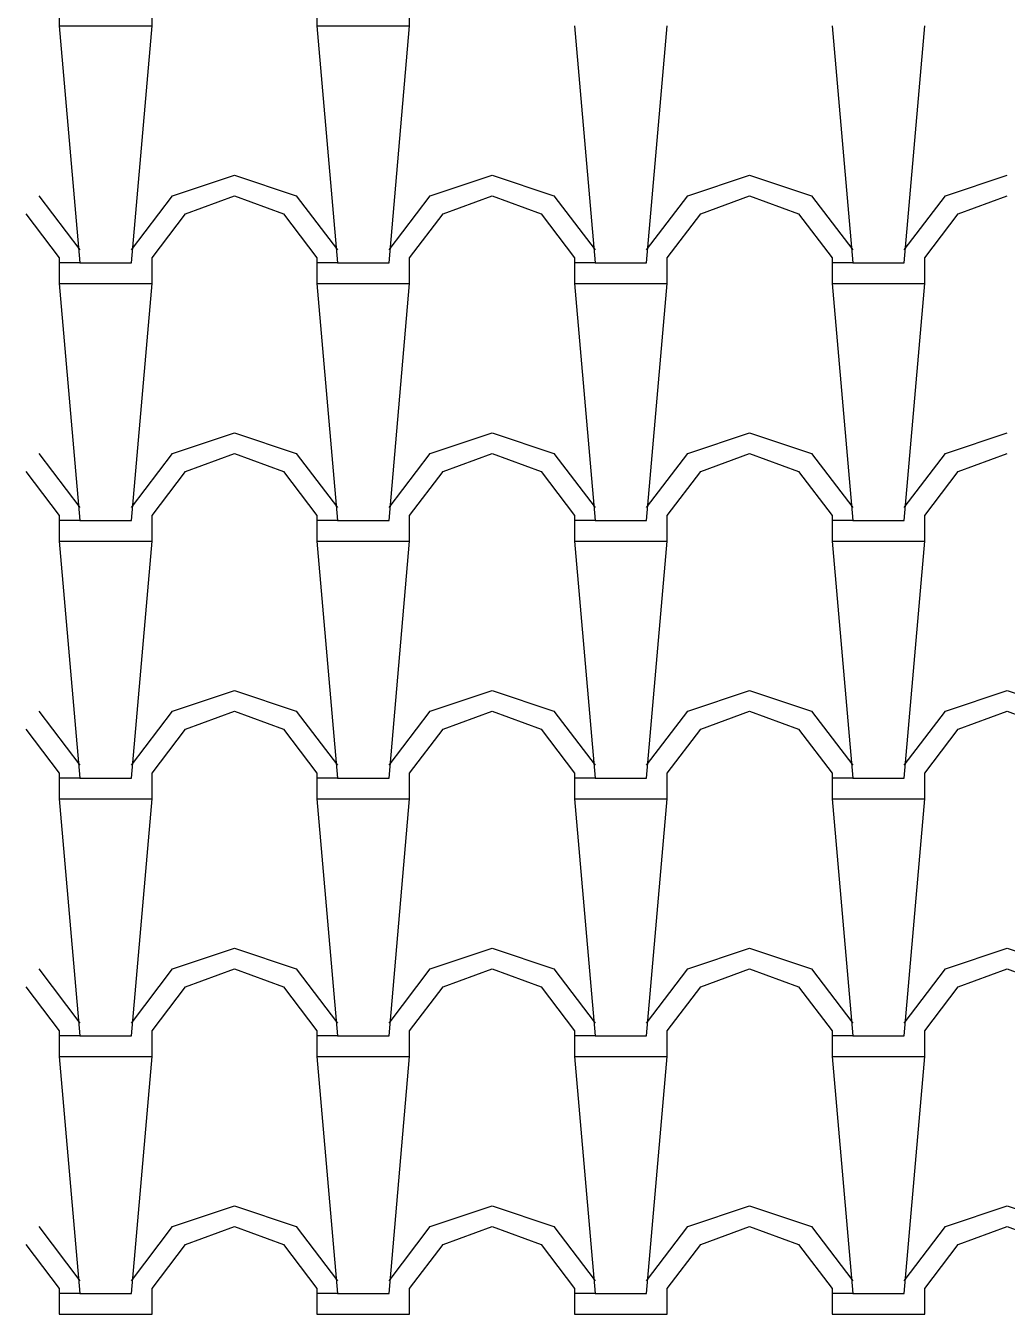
# Model space of a CAD drawing. Extents: x 143.46 to 149.12, y 337.31 to 340.42.
# Drawn here: x 143.461 to 144.414, y 337.314 to 338.564 of the extents above; entities that cross this region are included whole.
import ezdxf

# ---------------------------------------------------------------- set-up
doc = ezdxf.new("R2010")
doc.units = 0
doc.header["$LTSCALE"] = 0.03
doc.header["$MEASUREMENT"] = 0
doc.layers.add('TELHA', color=1, linetype='CONTINUOUS')

msp = doc.modelspace()

# ---------------------------------------------------------------- linework, layer by layer
at = {"layer": 'TELHA', "color": 1}
for p, q in [((143.4939, 338.5892), (143.4939, 338.5642)), ((143.5839, 338.5642), (143.5839, 338.5892)), ((143.7439, 338.5892), (143.7439, 338.5642)), ((143.8339, 338.5642), (143.8339, 338.5892)), ((143.4939, 338.5642), (143.5139, 338.5642)), ((143.4939, 338.5642), (143.5139, 338.3342)), ((143.5139, 338.5642), (143.5839, 338.5642)), ((143.5639, 338.3342), (143.5839, 338.5642)), ((143.7439, 338.5642), (143.7639, 338.5642)), ((143.7439, 338.5642), (143.7639, 338.3342)), ((143.7639, 338.5642), (143.8339, 338.5642)), ((143.8139, 338.3342), (143.8339, 338.5642)), ((143.9939, 338.5642), (144.0139, 338.3342)), ((144.0639, 338.3342), (144.0839, 338.5642)), ((144.2439, 338.5642), (144.2639, 338.3342)), ((144.3139, 338.3342), (144.3339, 338.5642)), ((143.6039, 338.3992), (143.6639, 338.4192)), ((143.6639, 338.4192), (143.7239, 338.3992)), ((143.8539, 338.3992), (143.9139, 338.4192)), ((143.9139, 338.4192), (143.9739, 338.3992)), ((143.9139, 338.4192), (143.9739, 338.3992)), ((144.1039, 338.3992), (144.1639, 338.4192)), ((144.1639, 338.4192), (144.2239, 338.3992)), ((144.3539, 338.3992), (144.4139, 338.4192)), ((143.4739, 338.3992), (143.5139, 338.3467)), ((143.5639, 338.3467), (143.6039, 338.3992)), ((143.6164, 338.3817), (143.6639, 338.3992)), ((143.6639, 338.3992), (143.7114, 338.3817)), ((143.7239, 338.3992), (143.7639, 338.3467)), ((143.8139, 338.3467), (143.8539, 338.3992)), ((143.8664, 338.3817), (143.9139, 338.3992)), ((143.9139, 338.3992), (143.9614, 338.3817)), ((143.9139, 338.3992), (143.9614, 338.3817)), ((143.9739, 338.3992), (144.0139, 338.3467)), ((144.0639, 338.3467), (144.1039, 338.3992)), ((144.1164, 338.3817), (144.1639, 338.3992)), ((144.1639, 338.3992), (144.2114, 338.3817)), ((144.2239, 338.3992), (144.2639, 338.3467)), ((144.3139, 338.3467), (144.3539, 338.3992)), ((144.3664, 338.3817), (144.4139, 338.3992)), ((143.4614, 338.3817), (143.4939, 338.3392)), ((143.5839, 338.3392), (143.6164, 338.3817)), ((143.7114, 338.3817), (143.7439, 338.3392)), ((143.8339, 338.3392), (143.8664, 338.3817)), ((143.9614, 338.3817), (143.9939, 338.3392)), ((144.0839, 338.3392), (144.1164, 338.3817)), ((144.2114, 338.3817), (144.2439, 338.3392)), ((144.3339, 338.3392), (144.3664, 338.3817)), ((143.4939, 338.3392), (143.4939, 338.3142)), ((143.5839, 338.3142), (143.5839, 338.3392)), ((143.7439, 338.3392), (143.7439, 338.3142)), ((143.8339, 338.3142), (143.8339, 338.3392)), ((143.9939, 338.3392), (143.9939, 338.3142)), ((144.0839, 338.3142), (144.0839, 338.3392)), ((144.2439, 338.3392), (144.2439, 338.3142)), ((144.3339, 338.3142), (144.3339, 338.3392)), ((143.5139, 338.3342), (143.4939, 338.3342)), ((143.5139, 338.3342), (143.5639, 338.3342)), ((143.7639, 338.3342), (143.7439, 338.3342)), ((143.7639, 338.3342), (143.8139, 338.3342)), ((144.0139, 338.3342), (143.9939, 338.3342)), ((144.0139, 338.3342), (144.0639, 338.3342)), ((144.2639, 338.3342), (144.2439, 338.3342)), ((144.2639, 338.3342), (144.3139, 338.3342)), ((143.4939, 338.3142), (143.5139, 338.0842)), ((143.4939, 338.3142), (143.5139, 338.3142)), ((143.5139, 338.3142), (143.5839, 338.3142)), ((143.5639, 338.0842), (143.5839, 338.3142)), ((143.7439, 338.3142), (143.7639, 338.0842)), ((143.7439, 338.3142), (143.7639, 338.3142)), ((143.7639, 338.3142), (143.8339, 338.3142)), ((143.8139, 338.0842), (143.8339, 338.3142)), ((143.9939, 338.3142), (144.0139, 338.0842)), ((143.9939, 338.3142), (144.0139, 338.3142)), ((144.0139, 338.3142), (144.0839, 338.3142)), ((144.0639, 338.0842), (144.0839, 338.3142)), ((144.2439, 338.3142), (144.2639, 338.0842)), ((144.2439, 338.3142), (144.2639, 338.3142)), ((144.2639, 338.3142), (144.3339, 338.3142)), ((144.3139, 338.0842), (144.3339, 338.3142)), ((143.6039, 338.1492), (143.6639, 338.1692)), ((143.6039, 338.1492), (143.6639, 338.1692)), ((143.6039, 338.1492), (143.6639, 338.1692)), ((143.6639, 338.1692), (143.7239, 338.1492)), ((143.6639, 338.1692), (143.7239, 338.1492)), ((143.6639, 338.1692), (143.7239, 338.1492)), ((143.8539, 338.1492), (143.9139, 338.1692)), ((143.8539, 338.1492), (143.9139, 338.1692)), ((143.8539, 338.1492), (143.9139, 338.1692)), ((143.9139, 338.1692), (143.9739, 338.1492)), ((143.9139, 338.1692), (143.9739, 338.1492)), ((143.9139, 338.1692), (143.9739, 338.1492)), ((143.9139, 338.1692), (143.9739, 338.1492)), ((143.9139, 338.1692), (143.9739, 338.1492)), ((143.9139, 338.1692), (143.9739, 338.1492)), ((144.1039, 338.1492), (144.1639, 338.1692)), ((144.1039, 338.1492), (144.1639, 338.1692)), ((144.1039, 338.1492), (144.1639, 338.1692)), ((144.1639, 338.1692), (144.2239, 338.1492)), ((144.1639, 338.1692), (144.2239, 338.1492)), ((144.1639, 338.1692), (144.2239, 338.1492)), ((144.3539, 338.1492), (144.4139, 338.1692)), ((144.3539, 338.1492), (144.4139, 338.1692)), ((144.3539, 338.1492), (144.4139, 338.1692)), ((143.4739, 338.1492), (143.5139, 338.0967)), ((143.4739, 338.1492), (143.5139, 338.0967)), ((143.4739, 338.1492), (143.5139, 338.0967)), ((143.5639, 338.0967), (143.6039, 338.1492)), ((143.5639, 338.0967), (143.6039, 338.1492)), ((143.5639, 338.0967), (143.6039, 338.1492)), ((143.6164, 338.1317), (143.6639, 338.1492)), ((143.6164, 338.1317), (143.6639, 338.1492)), ((143.6164, 338.1317), (143.6639, 338.1492)), ((143.6639, 338.1492), (143.7114, 338.1317)), ((143.6639, 338.1492), (143.7114, 338.1317)), ((143.6639, 338.1492), (143.7114, 338.1317)), ((143.7239, 338.1492), (143.7639, 338.0967)), ((143.7239, 338.1492), (143.7639, 338.0967)), ((143.7239, 338.1492), (143.7639, 338.0967)), ((143.8139, 338.0967), (143.8539, 338.1492)), ((143.8139, 338.0967), (143.8539, 338.1492)), ((143.8139, 338.0967), (143.8539, 338.1492)), ((143.8664, 338.1317), (143.9139, 338.1492)), ((143.8664, 338.1317), (143.9139, 338.1492)), ((143.8664, 338.1317), (143.9139, 338.1492)), ((143.9139, 338.1492), (143.9614, 338.1317)), ((143.9139, 338.1492), (143.9614, 338.1317)), ((143.9139, 338.1492), (143.9614, 338.1317)), ((143.9139, 338.1492), (143.9614, 338.1317)), ((143.9139, 338.1492), (143.9614, 338.1317)), ((143.9139, 338.1492), (143.9614, 338.1317)), ((143.9739, 338.1492), (144.0139, 338.0967)), ((143.9739, 338.1492), (144.0139, 338.0967)), ((143.9739, 338.1492), (144.0139, 338.0967)), ((144.0639, 338.0967), (144.1039, 338.1492)), ((144.0639, 338.0967), (144.1039, 338.1492)), ((144.0639, 338.0967), (144.1039, 338.1492)), ((144.1164, 338.1317), (144.1639, 338.1492)), ((144.1164, 338.1317), (144.1639, 338.1492)), ((144.1164, 338.1317), (144.1639, 338.1492)), ((144.1639, 338.1492), (144.2114, 338.1317)), ((144.1639, 338.1492), (144.2114, 338.1317)), ((144.1639, 338.1492), (144.2114, 338.1317)), ((144.2239, 338.1492), (144.2639, 338.0967)), ((144.2239, 338.1492), (144.2639, 338.0967)), ((144.2239, 338.1492), (144.2639, 338.0967)), ((144.3139, 338.0967), (144.3539, 338.1492)), ((144.3139, 338.0967), (144.3539, 338.1492)), ((144.3139, 338.0967), (144.3539, 338.1492)), ((144.3664, 338.1317), (144.4139, 338.1492)), ((144.3664, 338.1317), (144.4139, 338.1492)), ((144.3664, 338.1317), (144.4139, 338.1492)), ((143.4614, 338.1317), (143.4939, 338.0892)), ((143.4614, 338.1317), (143.4939, 338.0892)), ((143.4614, 338.1317), (143.4939, 338.0892)), ((143.5839, 338.0892), (143.6164, 338.1317)), ((143.5839, 338.0892), (143.6164, 338.1317)), ((143.5839, 338.0892), (143.6164, 338.1317)), ((143.7114, 338.1317), (143.7439, 338.0892)), ((143.7114, 338.1317), (143.7439, 338.0892)), ((143.7114, 338.1317), (143.7439, 338.0892)), ((143.8339, 338.0892), (143.8664, 338.1317)), ((143.8339, 338.0892), (143.8664, 338.1317)), ((143.8339, 338.0892), (143.8664, 338.1317)), ((143.9614, 338.1317), (143.9939, 338.0892)), ((143.9614, 338.1317), (143.9939, 338.0892)), ((143.9614, 338.1317), (143.9939, 338.0892)), ((144.0839, 338.0892), (144.1164, 338.1317)), ((144.0839, 338.0892), (144.1164, 338.1317)), ((144.0839, 338.0892), (144.1164, 338.1317)), ((144.2114, 338.1317), (144.2439, 338.0892)), ((144.2114, 338.1317), (144.2439, 338.0892)), ((144.2114, 338.1317), (144.2439, 338.0892)), ((144.3339, 338.0892), (144.3664, 338.1317)), ((144.3339, 338.0892), (144.3664, 338.1317)), ((144.3339, 338.0892), (144.3664, 338.1317)), ((143.4939, 338.0892), (143.4939, 338.0642)), ((143.4939, 338.0892), (143.4939, 338.0642)), ((143.4939, 338.0892), (143.4939, 338.0642)), ((143.5839, 338.0642), (143.5839, 338.0892)), ((143.5839, 338.0642), (143.5839, 338.0892)), ((143.5839, 338.0642), (143.5839, 338.0892)), ((143.7439, 338.0892), (143.7439, 338.0642)), ((143.7439, 338.0892), (143.7439, 338.0642)), ((143.7439, 338.0892), (143.7439, 338.0642)), ((143.8339, 338.0642), (143.8339, 338.0892)), ((143.8339, 338.0642), (143.8339, 338.0892)), ((143.8339, 338.0642), (143.8339, 338.0892)), ((143.9939, 338.0892), (143.9939, 338.0642)), ((143.9939, 338.0892), (143.9939, 338.0642)), ((143.9939, 338.0892), (143.9939, 338.0642)), ((144.0839, 338.0642), (144.0839, 338.0892)), ((144.0839, 338.0642), (144.0839, 338.0892)), ((144.0839, 338.0642), (144.0839, 338.0892)), ((144.2439, 338.0892), (144.2439, 338.0642)), ((144.2439, 338.0892), (144.2439, 338.0642)), ((144.2439, 338.0892), (144.2439, 338.0642)), ((144.3339, 338.0642), (144.3339, 338.0892)), ((144.3339, 338.0642), (144.3339, 338.0892)), ((144.3339, 338.0642), (144.3339, 338.0892)), ((143.5139, 338.0842), (143.4939, 338.0842)), ((143.5139, 338.0842), (143.4939, 338.0842)), ((143.5139, 338.0842), (143.4939, 338.0842)), ((143.5139, 338.0842), (143.5639, 338.0842)), ((143.5139, 338.0842), (143.5639, 338.0842)), ((143.5139, 338.0842), (143.5639, 338.0842)), ((143.7639, 338.0842), (143.7439, 338.0842)), ((143.7639, 338.0842), (143.7439, 338.0842)), ((143.7639, 338.0842), (143.7439, 338.0842)), ((143.7639, 338.0842), (143.8139, 338.0842)), ((143.7639, 338.0842), (143.8139, 338.0842)), ((143.7639, 338.0842), (143.8139, 338.0842)), ((144.0139, 338.0842), (143.9939, 338.0842)), ((144.0139, 338.0842), (143.9939, 338.0842)), ((144.0139, 338.0842), (143.9939, 338.0842)), ((144.0139, 338.0842), (144.0639, 338.0842)), ((144.0139, 338.0842), (144.0639, 338.0842)), ((144.0139, 338.0842), (144.0639, 338.0842)), ((144.2639, 338.0842), (144.2439, 338.0842)), ((144.2639, 338.0842), (144.2439, 338.0842)), ((144.2639, 338.0842), (144.2439, 338.0842)), ((144.2639, 338.0842), (144.3139, 338.0842)), ((144.2639, 338.0842), (144.3139, 338.0842)), ((144.2639, 338.0842), (144.3139, 338.0842)), ((143.4939, 338.0642), (143.5139, 338.0642)), ((143.4939, 338.0642), (143.5139, 337.8342)), ((143.4939, 338.0642), (143.5139, 337.8342)), ((143.4939, 338.0642), (143.5139, 338.0642)), ((143.4939, 338.0642), (143.5139, 338.0642)), ((143.5139, 338.0642), (143.5839, 338.0642)), ((143.5139, 338.0642), (143.5839, 338.0642)), ((143.5139, 338.0642), (143.5839, 338.0642)), ((143.5639, 337.8342), (143.5839, 338.0642)), ((143.5639, 337.8342), (143.5839, 338.0642)), ((143.7439, 338.0642), (143.7639, 338.0642)), ((143.7439, 338.0642), (143.7639, 337.8342)), ((143.7439, 338.0642), (143.7639, 337.8342)), ((143.7439, 338.0642), (143.7639, 338.0642)), ((143.7439, 338.0642), (143.7639, 338.0642)), ((143.7639, 338.0642), (143.8339, 338.0642)), ((143.7639, 338.0642), (143.8339, 338.0642)), ((143.7639, 338.0642), (143.8339, 338.0642)), ((143.8139, 337.8342), (143.8339, 338.0642)), ((143.8139, 337.8342), (143.8339, 338.0642)), ((143.9939, 338.0642), (144.0139, 338.0642)), ((143.9939, 338.0642), (144.0139, 337.8342)), ((143.9939, 338.0642), (144.0139, 337.8342)), ((143.9939, 338.0642), (144.0139, 338.0642)), ((143.9939, 338.0642), (144.0139, 338.0642)), ((144.0139, 338.0642), (144.0839, 338.0642)), ((144.0139, 338.0642), (144.0839, 338.0642)), ((144.0139, 338.0642), (144.0839, 338.0642)), ((144.0639, 337.8342), (144.0839, 338.0642)), ((144.0639, 337.8342), (144.0839, 338.0642)), ((144.2439, 338.0642), (144.2639, 338.0642)), ((144.2439, 338.0642), (144.2639, 337.8342)), ((144.2439, 338.0642), (144.2639, 337.8342)), ((144.2439, 338.0642), (144.2639, 338.0642)), ((144.2439, 338.0642), (144.2639, 338.0642)), ((144.2639, 338.0642), (144.3339, 338.0642)), ((144.2639, 338.0642), (144.3339, 338.0642)), ((144.2639, 338.0642), (144.3339, 338.0642)), ((144.3139, 337.8342), (144.3339, 338.0642)), ((144.3139, 337.8342), (144.3339, 338.0642)), ((143.6039, 337.8992), (143.6639, 337.9192)), ((143.6639, 337.9192), (143.7239, 337.8992)), ((143.8539, 337.8992), (143.9139, 337.9192)), ((143.9139, 337.9192), (143.9739, 337.8992)), ((143.9139, 337.9192), (143.9739, 337.8992)), ((144.1039, 337.8992), (144.1639, 337.9192)), ((144.1639, 337.9192), (144.2239, 337.8992)), ((144.3539, 337.8992), (144.4139, 337.9192)), ((144.4139, 337.9192), (144.4739, 337.8992)), ((143.4739, 337.8992), (143.5139, 337.8467)), ((143.5639, 337.8467), (143.6039, 337.8992)), ((143.6164, 337.8817), (143.6639, 337.8992)), ((143.6639, 337.8992), (143.7114, 337.8817)), ((143.7239, 337.8992), (143.7639, 337.8467)), ((143.8139, 337.8467), (143.8539, 337.8992)), ((143.8664, 337.8817), (143.9139, 337.8992)), ((143.9139, 337.8992), (143.9614, 337.8817)), ((143.9139, 337.8992), (143.9614, 337.8817)), ((143.9739, 337.8992), (144.0139, 337.8467)), ((144.0639, 337.8467), (144.1039, 337.8992)), ((144.1164, 337.8817), (144.1639, 337.8992)), ((144.1639, 337.8992), (144.2114, 337.8817)), ((144.2239, 337.8992), (144.2639, 337.8467)), ((144.3139, 337.8467), (144.3539, 337.8992)), ((144.3664, 337.8817), (144.4139, 337.8992)), ((144.4139, 337.8992), (144.4614, 337.8817)), ((143.4614, 337.8817), (143.4939, 337.8392)), ((143.5839, 337.8392), (143.6164, 337.8817)), ((143.7114, 337.8817), (143.7439, 337.8392)), ((143.8339, 337.8392), (143.8664, 337.8817)), ((143.9614, 337.8817), (143.9939, 337.8392)), ((144.0839, 337.8392), (144.1164, 337.8817)), ((144.2114, 337.8817), (144.2439, 337.8392)), ((144.3339, 337.8392), (144.3664, 337.8817)), ((143.4939, 337.8392), (143.4939, 337.8142)), ((143.5839, 337.8142), (143.5839, 337.8392)), ((143.7439, 337.8392), (143.7439, 337.8142)), ((143.8339, 337.8142), (143.8339, 337.8392)), ((143.9939, 337.8392), (143.9939, 337.8142)), ((144.0839, 337.8142), (144.0839, 337.8392)), ((144.2439, 337.8392), (144.2439, 337.8142)), ((144.3339, 337.8142), (144.3339, 337.8392)), ((143.5139, 337.8342), (143.4939, 337.8342)), ((143.5139, 337.8342), (143.5639, 337.8342)), ((143.7639, 337.8342), (143.7439, 337.8342)), ((143.7639, 337.8342), (143.8139, 337.8342)), ((144.0139, 337.8342), (143.9939, 337.8342)), ((144.0139, 337.8342), (144.0639, 337.8342)), ((144.2639, 337.8342), (144.2439, 337.8342)), ((144.2639, 337.8342), (144.3139, 337.8342)), ((143.4939, 337.8142), (143.5139, 337.5842)), ((143.4939, 337.8142), (143.5139, 337.8142)), ((143.5139, 337.8142), (143.5839, 337.8142)), ((143.5639, 337.5842), (143.5839, 337.8142)), ((143.7439, 337.8142), (143.7639, 337.5842)), ((143.7439, 337.8142), (143.7639, 337.8142)), ((143.7639, 337.8142), (143.8339, 337.8142)), ((143.8139, 337.5842), (143.8339, 337.8142)), ((143.9939, 337.8142), (144.0139, 337.5842)), ((143.9939, 337.8142), (144.0139, 337.8142)), ((144.0139, 337.8142), (144.0839, 337.8142)), ((144.0639, 337.5842), (144.0839, 337.8142)), ((144.2439, 337.8142), (144.2639, 337.5842)), ((144.2439, 337.8142), (144.2639, 337.8142)), ((144.2639, 337.8142), (144.3339, 337.8142)), ((144.3139, 337.5842), (144.3339, 337.8142)), ((143.6039, 337.6492), (143.6639, 337.6692)), ((143.6639, 337.6692), (143.7239, 337.6492)), ((143.8539, 337.6492), (143.9139, 337.6692)), ((143.9139, 337.6692), (143.9739, 337.6492)), ((143.9139, 337.6692), (143.9739, 337.6492)), ((144.1039, 337.6492), (144.1639, 337.6692)), ((144.1639, 337.6692), (144.2239, 337.6492)), ((144.3539, 337.6492), (144.4139, 337.6692)), ((144.4139, 337.6692), (144.4739, 337.6492)), ((143.4739, 337.6492), (143.5139, 337.5967)), ((143.5639, 337.5967), (143.6039, 337.6492)), ((143.6164, 337.6317), (143.6639, 337.6492)), ((143.6639, 337.6492), (143.7114, 337.6317)), ((143.7239, 337.6492), (143.7639, 337.5967)), ((143.8139, 337.5967), (143.8539, 337.6492)), ((143.8664, 337.6317), (143.9139, 337.6492)), ((143.9139, 337.6492), (143.9614, 337.6317)), ((143.9139, 337.6492), (143.9614, 337.6317)), ((143.9739, 337.6492), (144.0139, 337.5967)), ((144.0639, 337.5967), (144.1039, 337.6492)), ((144.1164, 337.6317), (144.1639, 337.6492)), ((144.1639, 337.6492), (144.2114, 337.6317)), ((144.2239, 337.6492), (144.2639, 337.5967)), ((144.3139, 337.5967), (144.3539, 337.6492)), ((144.3664, 337.6317), (144.4139, 337.6492)), ((144.4139, 337.6492), (144.4614, 337.6317)), ((143.4614, 337.6317), (143.4939, 337.5892)), ((143.5839, 337.5892), (143.6164, 337.6317)), ((143.7114, 337.6317), (143.7439, 337.5892)), ((143.8339, 337.5892), (143.8664, 337.6317)), ((143.9614, 337.6317), (143.9939, 337.5892)), ((144.0839, 337.5892), (144.1164, 337.6317)), ((144.2114, 337.6317), (144.2439, 337.5892)), ((144.3339, 337.5892), (144.3664, 337.6317)), ((143.4939, 337.5892), (143.4939, 337.5642)), ((143.5839, 337.5642), (143.5839, 337.5892)), ((143.7439, 337.5892), (143.7439, 337.5642)), ((143.8339, 337.5642), (143.8339, 337.5892)), ((143.9939, 337.5892), (143.9939, 337.5642)), ((144.0839, 337.5642), (144.0839, 337.5892)), ((144.2439, 337.5892), (144.2439, 337.5642)), ((144.3339, 337.5642), (144.3339, 337.5892)), ((143.5139, 337.5842), (143.4939, 337.5842)), ((143.5139, 337.5842), (143.5639, 337.5842)), ((143.7639, 337.5842), (143.7439, 337.5842)), ((143.7639, 337.5842), (143.8139, 337.5842)), ((144.0139, 337.5842), (143.9939, 337.5842)), ((144.0139, 337.5842), (144.0639, 337.5842)), ((144.2639, 337.5842), (144.2439, 337.5842)), ((144.2639, 337.5842), (144.3139, 337.5842)), ((143.4939, 337.5642), (143.5139, 337.5642)), ((143.4939, 337.5642), (143.5139, 337.3342)), ((143.5139, 337.5642), (143.5839, 337.5642)), ((143.5639, 337.3342), (143.5839, 337.5642)), ((143.7439, 337.5642), (143.7639, 337.5642)), ((143.7439, 337.5642), (143.7639, 337.3342)), ((143.7639, 337.5642), (143.8339, 337.5642)), ((143.8139, 337.3342), (143.8339, 337.5642)), ((143.9939, 337.5642), (144.0139, 337.3342)), ((143.9939, 337.5642), (144.0139, 337.5642)), ((144.0139, 337.5642), (144.0839, 337.5642)), ((144.0639, 337.3342), (144.0839, 337.5642)), ((144.2439, 337.5642), (144.2639, 337.3342)), ((144.2439, 337.5642), (144.2639, 337.5642)), ((144.2639, 337.5642), (144.3339, 337.5642)), ((144.3139, 337.3342), (144.3339, 337.5642)), ((143.6039, 337.3992), (143.6639, 337.4192)), ((143.6639, 337.4192), (143.7239, 337.3992)), ((143.8539, 337.3992), (143.9139, 337.4192)), ((143.9139, 337.4192), (143.9739, 337.3992)), ((143.9139, 337.4192), (143.9739, 337.3992)), ((144.1039, 337.3992), (144.1639, 337.4192)), ((144.1639, 337.4192), (144.2239, 337.3992)), ((144.3539, 337.3992), (144.4139, 337.4192)), ((144.4139, 337.4192), (144.4739, 337.3992)), ((143.4739, 337.3992), (143.5139, 337.3467)), ((143.5639, 337.3467), (143.6039, 337.3992)), ((143.6164, 337.3817), (143.6639, 337.3992)), ((143.6639, 337.3992), (143.7114, 337.3817)), ((143.7239, 337.3992), (143.7639, 337.3467)), ((143.8139, 337.3467), (143.8539, 337.3992)), ((143.8664, 337.3817), (143.9139, 337.3992)), ((143.9139, 337.3992), (143.9614, 337.3817)), ((143.9139, 337.3992), (143.9614, 337.3817)), ((143.9739, 337.3992), (144.0139, 337.3467)), ((144.0639, 337.3467), (144.1039, 337.3992)), ((144.1164, 337.3817), (144.1639, 337.3992)), ((144.1639, 337.3992), (144.2114, 337.3817)), ((144.2239, 337.3992), (144.2639, 337.3467)), ((144.3139, 337.3467), (144.3539, 337.3992)), ((144.3664, 337.3817), (144.4139, 337.3992)), ((144.4139, 337.3992), (144.4614, 337.3817)), ((143.4614, 337.3817), (143.4939, 337.3392)), ((143.5839, 337.3392), (143.6164, 337.3817)), ((143.7114, 337.3817), (143.7439, 337.3392)), ((143.8339, 337.3392), (143.8664, 337.3817)), ((143.9614, 337.3817), (143.9939, 337.3392)), ((144.0839, 337.3392), (144.1164, 337.3817)), ((144.2114, 337.3817), (144.2439, 337.3392)), ((144.3339, 337.3392), (144.3664, 337.3817)), ((143.4939, 337.3392), (143.4939, 337.3142)), ((143.5839, 337.3142), (143.5839, 337.3392)), ((143.7439, 337.3392), (143.7439, 337.3142)), ((143.8339, 337.3142), (143.8339, 337.3392)), ((143.9939, 337.3392), (143.9939, 337.3142)), ((144.0839, 337.3142), (144.0839, 337.3392)), ((144.2439, 337.3392), (144.2439, 337.3142)), ((144.3339, 337.3142), (144.3339, 337.3392)), ((143.5139, 337.3342), (143.4939, 337.3342)), ((143.5139, 337.3342), (143.5639, 337.3342)), ((143.7639, 337.3342), (143.7439, 337.3342)), ((143.7639, 337.3342), (143.8139, 337.3342)), ((144.0139, 337.3342), (143.9939, 337.3342)), ((144.0139, 337.3342), (144.0639, 337.3342)), ((144.2639, 337.3342), (144.2439, 337.3342)), ((144.2639, 337.3342), (144.3139, 337.3342)), ((143.4939, 337.3142), (143.5139, 337.3142)), ((143.5139, 337.3142), (143.5839, 337.3142)), ((143.7439, 337.3142), (143.7639, 337.3142)), ((143.7639, 337.3142), (143.8339, 337.3142)), ((143.9939, 337.3142), (144.0139, 337.3142)), ((144.0139, 337.3142), (144.0839, 337.3142)), ((144.2439, 337.3142), (144.2639, 337.3142)), ((144.2639, 337.3142), (144.3339, 337.3142))]:
    msp.add_line(p, q, dxfattribs=at)

doc.saveas('drawing.dxf')
